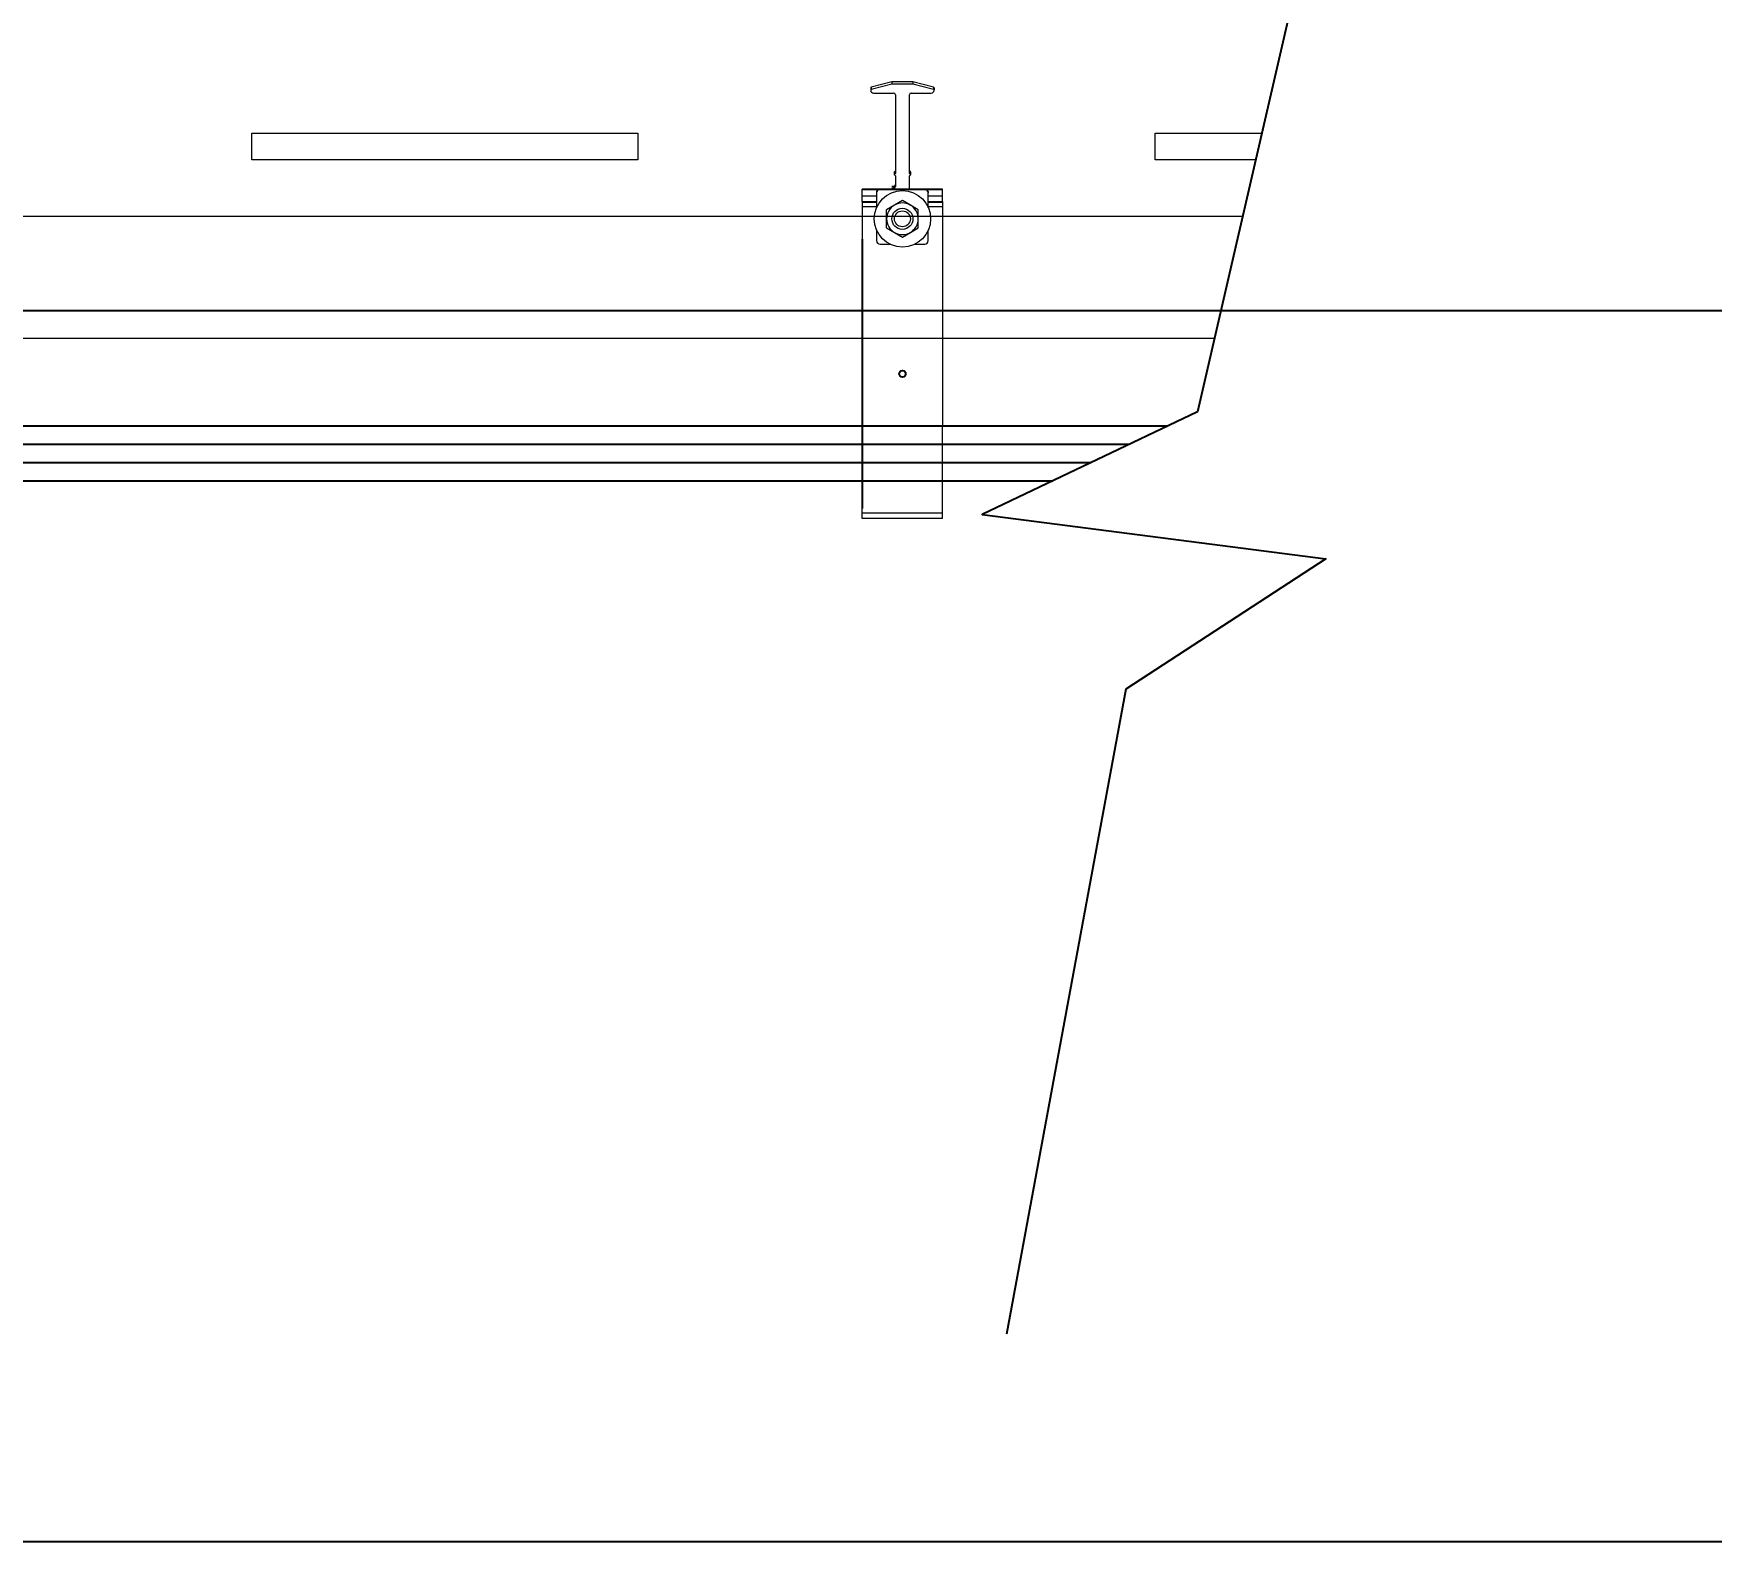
# Model space of a CAD drawing. Header units: feet. Extents: x -17 to 453, y -41 to 31.
# Drawn here: x 73.648 to 75.382, y 5.013 to 6.571 of the extents above; entities that cross this region are included whole.
import ezdxf
from ezdxf.enums import TextEntityAlignment as Align

# ---------------------------------------------------------------- set-up
doc = ezdxf.new("R2018")
doc.units = ezdxf.units.FT
doc.header["$MEASUREMENT"] = 0
for name, color, linetype in [('ATI CENTER SUPPORT', 7, 'Continuous'), ('DC STRING CABLES', 30, 'Continuous'), ('G-ANNO-TEXT', 1, 'Continuous')]:
    doc.layers.add(name, color=color, linetype=linetype)
doc.styles.add('NEI-A', font='arial.ttf')
doc.styles.get("Standard").update_dxf_attribs({"font": 'arial.ttf'})

# ---------------------------------------------------------------- blocks, each defined once
blk = doc.blocks.new('DETAIL_TITLE')
at = {"style": 'NEI-A', "flags": 8}
blk.add_attdef('#', text='', height=0.2, dxfattribs=at).set_placement((0.5922, -0.5109), align=Align.MIDDLE_CENTER)
at = {"lineweight": 30, "style": '', "flags": 104}
blk.add_attdef('DETAIL_TITLE', text='', height=0.2, dxfattribs=at).set_placement((0.9099, -0.5251), align=Align.BOTTOM_LEFT)
at = {"style": 'NEI-A'}
for tag, p in [('SCALE:', (0.9386, -0.7379)), ('1"_=_', (1.5474, -0.7379))]:
    blk.add_attdef(tag, text='', height=0.1, dxfattribs=at).set_placement(p, align=Align.BOTTOM_LEFT)
blk = doc.blocks.new('CLAMP')
at = {"color": 3, "linetype": 'Continuous', "lineweight": 15}
for p, q in [((-0.0144, 0.1299), (-0.0144, 0.12874)), ((-0.0048, 0.13264), (-0.01417, 0.13019)), ((-0.0048, 0.13149), (-0.01417, 0.12904)), ((-0.01417, 0.13019), (-0.01417, 0.12904)), ((-0.0048, 0.13264), (-0.0048, 0.13149)), ((0.0048, 0.13264), (-0.0048, 0.13264)), ((0.0048, 0.13149), (-0.0048, 0.13149)), ((0.0048, 0.13264), (0.0048, 0.13149)), ((0.01417, 0.13019), (0.0048, 0.13264)), ((0.01417, 0.12904), (0.0048, 0.13149)), ((0.01417, 0.13019), (0.01417, 0.12904)), ((0.0144, 0.1299), (0.0144, 0.12874)), ((-0.01312, 0.12747), (-0.004, 0.12747)), ((-0.0032, 0.12667), (-0.0032, 0.09099)), ((0.0032, 0.12421), (0.0032, 0.12667)), ((0.0032, 0.09099), (0.0032, 0.12421)), ((0.004, 0.12747), (0.01312, 0.12747)), ((-0.00371, 0.09163), (-0.0037, 0.09164)), ((-0.00371, 0.09163), (-0.00371, 0.09048)), ((-0.0032, 0.09214), (-0.0037, 0.09164)), ((0.0032, 0.09214), (0.0037, 0.09164)), ((0.00371, 0.09163), (0.0037, 0.09164)), ((0.00371, 0.09163), (0.00371, 0.09048)), ((-0.01823, 0.08077), (-0.01823, 0.08391)), ((-0.00718, 0.08391), (-0.01022, 0.08373)), ((-0.01022, 0.08391), (-0.01022, 0.08373)), ((-0.00355, 0.0851), (-0.00486, 0.0851)), ((-0.00355, 0.0851), (-0.00486, 0.0851)), ((-0.00486, 0.08479), (-0.00415, 0.08484)), ((-0.00415, 0.08409), (-0.00486, 0.08405)), ((-0.00415, 0.08484), (-0.00415, 0.08409)), ((-0.0032, 0.09099), (-0.00371, 0.09048)), ((-0.00371, 0.09048), (-0.0032, 0.08997)), ((-0.0032, 0.08997), (-0.0032, 0.08509)), ((0.0032, 0.09099), (0.00371, 0.09048)), ((0.00371, 0.09048), (0.0032, 0.08997)), ((0.0032, 0.08391), (0.0032, 0.08997)), ((0.01022, 0.08373), (0.00718, 0.08391)), ((0.01022, 0.08391), (0.01022, 0.08373)), ((0.01823, 0.08077), (0.01823, 0.08391)), ((-0.01823, 0.07824), (-0.01823, 0.08077)), ((-0.01823, 0.08077), (-0.01172, 0.08077)), ((-0.01823, 0.07824), (-0.01823, 0.07779)), ((-0.01823, 0.07824), (-0.01172, 0.07824)), ((-0.01823, 0.07779), (-0.01823, 0.07584)), ((-0.01172, 0.07779), (-0.01823, 0.07779)), ((-0.01172, 0.08281), (-0.01172, 0.08214)), ((-0.01172, 0.08214), (-0.01172, 0.07551)), ((-0.0036, 0.07661), (-0.00719, 0.07453)), ((0, 0.07868), (-0.0036, 0.07661)), ((0.0036, 0.07661), (0, 0.07868)), ((0.00719, 0.07453), (0.0036, 0.07661)), ((0.01172, 0.08281), (0.01172, 0.08214)), ((0.01172, 0.07551), (0.01172, 0.08214)), ((0.01172, 0.08077), (0.01823, 0.08077)), ((0.01172, 0.07824), (0.01823, 0.07824)), ((0.01823, 0.07779), (0.01172, 0.07779)), ((0.01823, 0.07824), (0.01823, 0.08077)), ((0.01823, 0.07824), (0.01823, 0.07779)), ((0.01823, 0.07779), (0.01823, 0.07584)), ((-0.01823, 0.07584), (-0.01823, -0.02358)), ((-0.01172, 0.07584), (-0.01823, 0.07584)), ((-0.00719, 0.07038), (-0.00719, 0.07453)), ((-0.00719, 0.06623), (-0.00719, 0.07038)), ((0.00719, 0.07038), (0.00719, 0.07453)), ((0.00719, 0.06623), (0.00719, 0.07038)), ((0.01823, 0.07584), (0.01172, 0.07584)), ((0.01823, 0.07584), (0.01823, -0.02358)), ((-0.01172, 0.06525), (-0.01172, 0.06046)), ((-0.00719, 0.06623), (-0.0036, 0.06415)), ((-0.0036, 0.06415), (0, 0.06208)), ((0, 0.06208), (0.0036, 0.06415)), ((0.0036, 0.06415), (0.00719, 0.06623)), ((0.01172, 0.06046), (0.01172, 0.06525)), ((-0.01012, 0.05887), (-0.00558, 0.05887)), ((0.00558, 0.05887), (0.01012, 0.05887)), ((0.01823, -0.02358), (-0.01823, -0.02358)), ((-0.01823, -0.06327), (-0.01823, -0.02358)), ((0.01823, -0.06327), (0.01823, -0.02358)), ((0.01823, -0.06327), (-0.01823, -0.06327)), ((-0.01823, -0.06573), (-0.01823, -0.06327)), ((0.01823, -0.06573), (-0.01823, -0.06573)), ((0.01823, -0.06573), (0.01823, -0.06327))]:
    blk.add_line(p, q, dxfattribs=at)
at = {"color": 3}
for p, q in [((-0.01823, 0.08391), (0.01823, 0.08391)), ((-0.01823, 0.0612), (-0.01823, -0.0612))]:
    blk.add_line(p, q, dxfattribs=at)
at = {"color": 3, "linetype": 'Continuous', "lineweight": 15}
for radius in [0.0128, 0.0048, 0.0036]:
    blk.add_circle((0, 0.07038), radius, dxfattribs=at)
at = {"color": 3}
blk.add_circle((0, 0), 0.00147, dxfattribs=at)
at = {"color": 3, "linetype": 'Continuous', "lineweight": 15}
for centre, radius, start, end in [((-0.0141, 0.1299), 0.0003, 104.67201, 179.98176), ((0.0141, 0.1299), 0.0003, 0.01824, 75.32799), ((-0.0141, 0.12874), 0.0003, 104.67201, 179.98176), ((-0.01312, 0.12875), 0.00128, 180.02729, 270.02727), ((-0.004, 0.12667), 0.000799, 0.02729, 90.02727), ((0.004, 0.12667), 0.000799, 89.97273, 179.97271), ((0.01312, 0.12875), 0.00128, 269.97273, 359.97271), ((0.0141, 0.12874), 0.0003, 0.01824, 75.32799), ((-0.01034, 0.0829), 0.00139, 133.11032, 183.53334), ((-0.00421, 0.08509), 0.00101, 273.32242, 359.97484), ((0.01019, 0.08283), 0.00154, 359.07924, 44.42827), ((-0.01012, 0.08214), 0.0016, 93.32242, 179.97484), ((0, 0.07038), 0.00719, 120, 180), ((0, 0.07038), 0.00719, 60, 120), ((0, 0.07038), 0.00719, 0, 60), ((0.01012, 0.08214), 0.0016, 0.02516, 86.67758), ((0, 0.07038), 0.00719, 180, 240), ((0, 0.07038), 0.00719, 300, 0), ((0, 0.07038), 0.00719, 240, 300), ((-0.01012, 0.06046), 0.0016, 180.02729, 270.02727), ((0.01012, 0.06046), 0.0016, 269.97273, 359.97271)]:
    blk.add_arc(centre, radius, start, end, dxfattribs=at)
blk.add_ellipse((-0.00421, 0.08591), major_axis=(0, 0.00107), ratio=0.942202, start_param=3.200091, end_param=4.712389, dxfattribs=at)

msp = doc.modelspace()

# ---------------------------------------------------------------- linework, layer by layer
at = {"color": 7}
msp.add_lwpolyline([(75.02389, 6.93036), (74.85053, 6.17983), (74.62801, 6.07346), (74.98329, 6.02783), (74.77663, 5.89323), (74.65339, 5.22671)], dxfattribs=at)
at = {"layer": 'ATI CENTER SUPPORT', "color": 8, "linetype": 'Continuous', "lineweight": 15}
for p, q in [((72.91716, 6.3819), (74.8972, 6.3819)), ((72.91716, 6.25585), (74.86809, 6.25585))]:
    msp.add_line(p, q, dxfattribs=at)
at = {"layer": 'ATI CENTER SUPPORT', "color": 1, "extrusion": (0, -1, 0), "const_width": 4.44955, "elevation": -6.49034}
msp.add_lwpolyline([(72.88412, 0), (74.92225, 0)], dxfattribs=at)
at = {"layer": 'ATI CENTER SUPPORT', "color": 8, "linetype": 'Continuous', "lineweight": 15}
msp.add_lwpolyline([(73.87331, 6.46759), (74.27236, 6.46759), (74.27236, 6.43991), (73.87331, 6.43991)], close=True, dxfattribs=at)
msp.add_lwpolyline([(74.9106, 6.43991), (74.807, 6.43991), (74.807, 6.46759), (74.917, 6.46759)], dxfattribs=at)
at = {"layer": 'ATI CENTER SUPPORT', "color": 1, "extrusion": (0, 1, 0), "const_width": 4.44955, "elevation": 6.4099}
msp.add_lwpolyline([(-72.88412, 0), (-74.90367, 0)], dxfattribs=at)
at = {"layer": 'DC STRING CABLES', "flags": 128}
for points in [[(73.25969, 6.16514), (74.8198, 6.16514)], [(73.25903, 6.14623), (74.78025, 6.14623)], [(73.25837, 6.12732), (74.74069, 6.12732)], [(73.25771, 6.10842), (74.70113, 6.10842)]]:
    msp.add_lwpolyline(points, dxfattribs=at)

# ---------------------------------------------------------------- block references
at = {"layer": 'ATI CENTER SUPPORT', "xscale": 2.275051939133412, "yscale": 2.275051939133412, "zscale": 2.275051939133412}
msp.add_blockref('CLAMP', (74.54566, 6.219), dxfattribs=at)
at = {"layer": 'G-ANNO-TEXT'}
ref = msp.add_blockref('DETAIL_TITLE', (9.90128, 15.51621), dxfattribs=at)
lines = msp.add_mtext('{\\LSTEEL SUPPORT POST GROUNDING (BELOW GRADE)}', dxfattribs={"layer": '0', "insert": (10.81118, 15.29107), "char_height": 7.5055471, "attachment_point": 1})
ref.add_attrib('DETAIL_TITLE', '', (10.81118, 15.29107)).embed_mtext(lines)
ref = msp.add_blockref('DETAIL_TITLE', (0.15596, 15.44212), dxfattribs=at)
lines = msp.add_mtext('{\\LMECHANICAL COMPRESSION SPLIT BOLT "TEE" CONNECTION}', dxfattribs={"layer": '0', "insert": (1.06586, 15.21699), "char_height": 8.503693, "attachment_point": 1})
ref.add_attrib('DETAIL_TITLE', '', (1.06586, 15.21699)).embed_mtext(lines)

doc.saveas('drawing.dxf')
